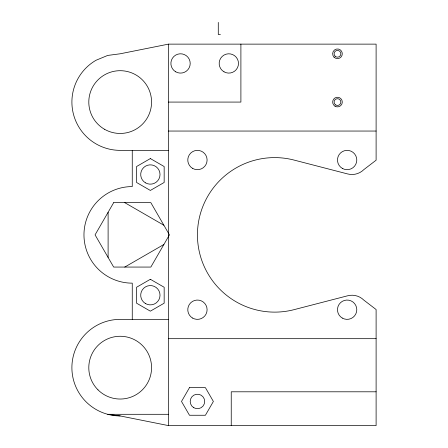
<?xml version="1.0" encoding="UTF-8"?>
<svg xmlns="http://www.w3.org/2000/svg" width="448" height="448" viewBox="0 0 448 448"><rect width="100%" height="100%" fill="white"/><g stroke="black" fill="none" stroke-linecap="round" stroke-linejoin="round"><path stroke-width="0.67" d="M124.768 267.064L163.884 244.485M168.47 414.299L107.682 414.299L120.182 415.94L168.47 425.6L376.107 425.6L376.107 309.529L363.91 300.177A16.901 16.901 0 0 0 347.586 295.798L294.7 309.49A77.258 77.258 0 0 1 197.439 234.864A77.258 77.258 0 0 1 294.7 160.238L347.586 173.93A16.901 16.901 0 0 0 363.91 169.557L376.107 160.199L376.107 44.128L168.47 44.128L120.182 53.788L107.682 55.434L96.04 60.256A48.289 48.289 0 0 0 120.182 150.36L168.47 150.36M220.405 34.474L218.282 34.474L218.282 22.4M168.47 102.077L240.901 102.077L240.901 44.128M168.47 131.046L376.107 131.046M168.47 319.368L120.182 319.368A48.289 48.289 0 0 0 71.893 367.657A48.289 48.289 0 0 0 120.182 415.94M168.47 338.682L376.107 338.682M376.107 391.798L231.241 391.798L231.241 425.6M124.768 202.664L163.884 225.249M168.47 44.128L168.47 425.6M132.255 150.36L132.255 186.575A48.289 48.289 0 0 0 83.966 234.864A48.289 48.289 0 0 0 132.255 283.153L132.255 319.368M108.108 212.285L108.108 257.449M113.663 202.664L95.071 234.864L113.663 267.064L150.847 267.064L169.434 234.864L150.847 202.664L113.663 202.664M189.476 387.654L181.507 401.458L189.476 415.257L205.408 415.257L213.377 401.458L205.408 387.654L189.476 387.654M150.36 158.57L136.562 166.538L136.562 182.47L150.36 190.439L164.164 182.47L164.164 166.538L150.36 158.57M150.36 279.289L136.562 287.258L136.562 303.19L150.36 311.158L164.164 303.19L164.164 287.258L150.36 279.289M335.059 106.254A4.827 4.827 0 0 0 342.306 102.077A4.827 4.827 0 0 0 335.059 97.894A4.827 4.827 0 0 0 335.059 106.254M334.062 57.204A4.827 4.827 0 0 0 342.138 55.037A4.827 4.827 0 0 0 336.224 49.123A4.827 4.827 0 0 0 334.062 57.204M335.787 105A3.382 3.382 0 0 0 340.855 102.071A3.382 3.382 0 0 0 335.787 99.148A3.382 3.382 0 0 0 335.787 105M335.087 56.185A3.382 3.382 0 0 0 340.738 54.673A3.382 3.382 0 0 0 336.599 50.529A3.382 3.382 0 0 0 335.087 56.185M145.533 182.868A9.66 9.66 0 0 0 160.02 174.507A9.66 9.66 0 0 0 145.533 166.141A9.66 9.66 0 0 0 145.533 182.868M145.533 303.587A9.66 9.66 0 0 0 160.02 295.226A9.66 9.66 0 0 0 145.533 286.86A9.66 9.66 0 0 0 145.533 303.587M192.612 318.074A9.66 9.66 0 0 0 207.099 309.708A9.66 9.66 0 0 0 192.612 301.347A9.66 9.66 0 0 0 192.612 318.074M192.612 168.381A9.66 9.66 0 0 0 207.099 160.02A9.66 9.66 0 0 0 192.612 151.654A9.66 9.66 0 0 0 192.612 168.381M342.306 168.381A9.66 9.66 0 0 0 356.793 160.02A9.66 9.66 0 0 0 342.306 151.654A9.66 9.66 0 0 0 342.306 168.381M342.306 318.074A9.66 9.66 0 0 0 356.793 309.708A9.66 9.66 0 0 0 342.306 301.347A9.66 9.66 0 0 0 342.306 318.074M224 71.809A9.66 9.66 0 0 0 238.487 63.448A9.66 9.66 0 0 0 224 55.082A9.66 9.66 0 0 0 224 71.809M175.717 71.809A9.66 9.66 0 0 0 190.204 63.448A9.66 9.66 0 0 0 175.717 55.082A9.66 9.66 0 0 0 175.717 71.809M104.49 129.254A31.388 31.388 0 0 0 151.57 102.077A31.388 31.388 0 0 0 104.49 74.894A31.388 31.388 0 0 0 104.49 129.254M97.989 389.85A31.388 31.388 0 0 0 150.5 375.777A31.388 31.388 0 0 0 112.056 337.338A31.388 31.388 0 0 0 97.989 389.85M193.822 407.73A7.241 7.241 0 0 0 204.686 401.458A7.241 7.241 0 0 0 193.822 395.181A7.241 7.241 0 0 0 193.822 407.73"/></g></svg>
